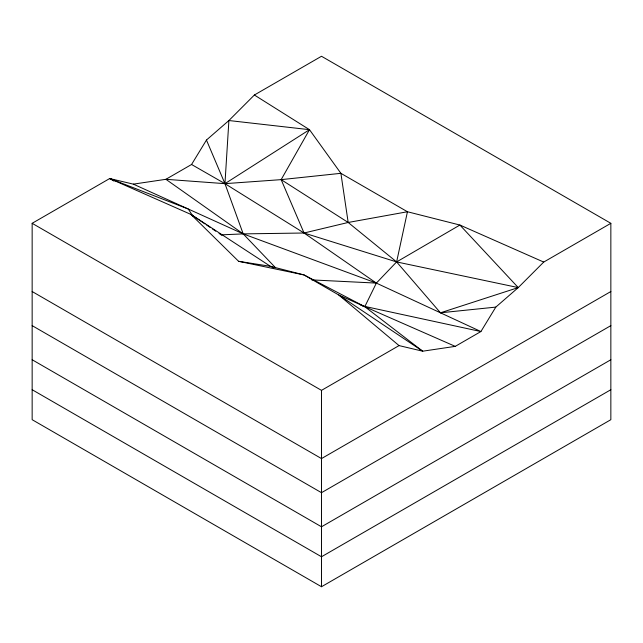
<?xml version="1.0" encoding="UTF-8"?>
<svg xmlns="http://www.w3.org/2000/svg" width="643" height="643" viewBox="0 0 643 643"><rect width="100%" height="100%" fill="white"/><g stroke="black" fill="none" stroke-linecap="round" stroke-linejoin="round"><path stroke-width="0.96" d="M610.85 223.314L543.721 262.071L518.25 287.59L495.809 307.105L480.908 331.547L455.244 346.368L422.692 351.199L364.79 306.679L376.364 283.097L396.618 261.926L407.445 211.748L340.894 173.321L309.492 129.685L254.371 95.011L228.9 120.53L206.459 140.045L191.558 164.495L165.894 179.309L133.342 184.139L109.696 178.537L32.15 223.314L32.15 419.686L321.5 586.737L610.85 419.686L610.85 223.314L321.5 56.262L254.371 95.011M362.917 306.012L480.908 331.547L376.364 283.097L304.043 233.007L281.152 179.638L309.492 129.685L228.9 120.53L224.954 183.657L243.199 233.891L275.606 267.801M309.492 129.685L224.954 183.657L165.894 179.309L243.199 233.891L376.364 283.097L311.783 279.898M191.558 164.495L224.954 183.657L304.043 233.007L396.618 261.926L459.898 225.042L543.721 262.071M32.15 223.314L321.5 390.365L399.046 345.596L422.692 351.199L338.748 294.984L304.026 274.939L270.43 266.315L238.601 261.307L190.971 214.44L109.696 178.537L114.012 181.109M610.85 291.528L321.5 458.58L32.15 291.528M610.85 325.631L321.5 492.691L32.15 325.631M610.85 359.742L321.5 526.794L32.15 359.742M610.85 389.714L321.5 556.766L32.15 389.714M206.459 140.045L224.954 183.657L281.152 179.638L348.176 222.47L396.618 261.926L440.471 312.803L518.25 287.59L459.898 225.042L407.445 211.748L348.176 222.47L304.043 233.007L243.199 233.891L221.337 234.848M281.152 179.638L340.894 173.321L348.176 222.47M440.471 312.803L495.809 307.105M238.601 261.307L304.026 274.939L364.79 306.679L455.244 346.368M396.618 261.926L518.25 287.59M109.696 178.537L188.27 209.015L193.101 216.474M274.087 267.882L270.43 266.315L190.971 214.44L205.013 223.925M360.217 304.726L364.79 306.679L338.748 294.984L399.046 345.596M133.342 184.139L243.199 233.891M206.66 225.042L209.964 227.276M212.439 228.948L215.743 231.183M219.046 233.417L221.53 235.089M321.5 390.365L321.5 586.737"/></g></svg>
